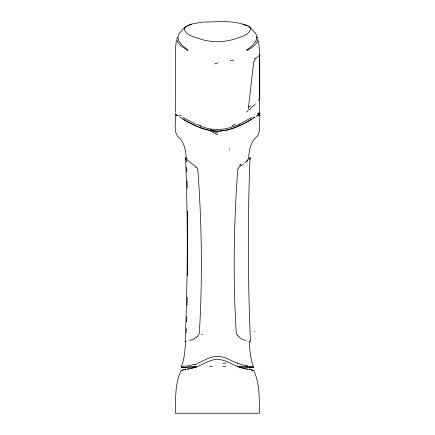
<?xml version="1.0" encoding="UTF-8"?>
<svg xmlns="http://www.w3.org/2000/svg" width="435" height="435" viewBox="0 0 435 435"><rect width="100%" height="100%" fill="white"/><g stroke="black" fill="none" stroke-linecap="round" stroke-linejoin="round"><path stroke-width="0.65" d="M259.543 112.284L259.456 50.286L258.548 40.547M259.597 113.872L259.565 113.888C258.39 121.022 261.604 129.831 257.346 136.193C250.69 141.255 248.918 150.369 248.657 158.28M187.561 275.524L187.556 210.904M187.115 305.31L187.273 297.426M186.664 321.971L186.833 316.593M184.228 29.063C186.207 36.023 195.761 37.133 201.617 39.503C206.766 40.885 212.084 41.716 217.424 41.727C222.758 41.716 228.076 40.885 233.225 39.503C239.087 37.133 248.635 36.023 250.614 29.063A72.781 13.354 0 0 0 249.956 27.546C248.385 25.268 245.264 25.399 242.991 24.224C230.148 20.179 216.402 22.093 203.178 22.033C197.147 23.43 188.806 23.033 184.532 28.112M186.218 332.699L186.408 328.681M185.712 341.083C184.918 349.898 184.63 359.054 181.145 367.319L195.021 366.83M258.504 100.316L259.755 97.739L259.733 54.625M176.3 40.547L175.387 50.286L175.3 112.301M259.679 98.288L259.738 98.011M253.681 63.124L253.475 64.157A18.167 5.519 -89.1 0 0 253.295 65.206L248.401 108.228A0.761 0.321 89.9 0 0 248.461 108.527L248.581 108.772A3.252 1.327 88.7 0 0 248.88 109.125L249.364 109.332A7.46 3.029 87.3 0 0 249.989 109.174M238.13 168.497L237.907 169.171A9.423 4.491 -87 0 0 237.738 169.742C233.774 224.101 232.91 279.069 236.281 333.466A3.078 1.528 85.4 0 0 236.548 334.107L238.043 336.173M249.788 158.226L250.054 157.285C247.558 218.647 247.803 280.178 250.468 341.529L249.353 341.024M254.41 60.731L255.802 58.437L258.243 56.294M180.944 370.924C174.729 384.067 175.756 399.102 175.3 413.245L259.543 413.245C259.091 399.102 260.114 384.067 253.899 370.924M255.813 41.189L252.398 45.593L246.977 49.976M257.128 42.092L255.106 44.767L251.599 47.671L246.993 50.509L246.955 49.204M179.454 33.191L184.418 27.639M184.886 27.546L186.501 26.051M197.533 336.173L199.034 334.113A3.078 1.539 -85.6 0 0 199.301 333.471C202.656 279.069 201.818 224.101 197.833 169.748M255.242 103.894L249.994 109.196M259.488 112.333L257.863 113.66M257.863 115.264L259.565 113.888M196.685 337.043L193.385 339.36L189.562 340.371M259.483 113.948L257.466 115.552M259.195 55.522L258.7 55.941M247.102 161.271L244.758 163.076M240.109 166.36L238.413 167.937A3.094 1.441 -86.6 0 0 238.13 168.486M240.637 165.963L243.459 163.99M255.28 117.031L251.615 119.299M251.849 119.152L249.168 120.712M251.974 117.477L238.712 124.388M251.435 119.402L251.071 119.614M250.892 119.723C240.637 125.601 229.49 131.033 217.424 131.136C205.624 131.044 194.69 125.818 184.636 120.12M248.967 120.827C237.95 126.96 225.596 132.452 212.677 130.843C201.96 129.461 192.134 124.502 182.912 119.108M236.58 125.291C225.096 130.446 211.693 130.924 200.04 125.987M197.126 363.486C203.792 360.86 209.996 356.33 217.424 356.287C224.851 356.33 231.05 360.86 237.717 363.486M197.126 366.613C203.792 363.986 209.996 359.462 217.424 359.419C224.851 359.462 231.05 363.986 237.717 366.613M187.86 25.73L191.922 24.268M195.076 364.226L187.333 365.922M195.076 367.352L191.438 368.314M181.346 367.26L183.548 366.683M181.346 370.386L186.028 369.288M181.498 367.216L182.51 366.939M181.498 370.343L183.548 369.81M186.224 341.024L185.109 341.529C187.773 280.178 188.018 218.647 185.522 157.285L185.788 158.226M191.998 368.189L192.585 368.053M191.427 368.314L187.338 369.049M189.274 368.722L189.796 368.63M182.874 367.238L195.75 366.819M256.226 37.193L257.509 37.154A90.143 21.929 -1.7 0 1 257.145 42.016M239.098 366.819L251.968 367.238M239.826 366.83L253.703 367.319C250.212 359.054 249.924 349.898 249.13 341.083M247.51 365.922L239.767 364.226M247.51 369.049L245.046 368.63M245.041 368.63L239.767 367.352M246.014 340.371L242.192 339.36L239.103 337.239M248.82 366.156L253.703 367.319M248.82 369.288L253.703 370.446M243.964 368.429L242.839 368.189M251.294 369.81L253.676 370.441M252.333 366.939L253.224 367.178M241.039 367.738L241.653 367.901M253.632 367.298L253.344 367.216M242.991 24.224L247.053 25.736L245.4 25.116M196.142 124.394L182.858 117.472M175.245 113.888L175.99 114.492M184.462 120.016L184.114 119.821M183.945 119.717L183.445 119.424M183.282 119.326L179.563 117.031M177.377 115.552L175.99 114.492M194.94 165.963L187.148 160.042M248.341 26.051L250.315 28.112M195.467 166.36L197.164 167.937A3.094 1.43 86.3 0 1 197.441 168.503L197.675 169.171A9.423 4.475 86.9 0 1 197.822 169.753M250.424 27.639L255.388 33.191M177.714 42.092L181.177 46.094L187.855 50.509L187.866 49.976L181.95 45.093L179.03 41.189A76.587 23.218 1.7 0 1 179.329 33.18M186.408 162.043C186.115 153 185.288 142.153 177.496 136.193C173.244 129.837 176.441 121.033 175.3 113.91M186.664 167.149L186.843 171.749M187.104 180.987L187.267 188.29M202.525 334.401A82.655 2.371 4.2 0 1 201.487 334.341M239.109 336.826A24.142 9.668 77 0 1 238.075 335.722M240.484 165.256A54.908 15.024 -63.4 0 1 241.006 164.898M240.805 164.501A93.133 9.423 -23.1 0 1 239.299 165.463M247.722 160.265A80.111 10.239 -19.3 0 1 246.226 161.526M248.874 158.498A81.633 10.94 -18 0 1 246.89 160.471M250.294 158.079A81.633 11.239 -16.9 0 1 249.603 159.721M185.973 159.721A81.633 11.239 16.9 0 1 185.283 158.079M195.326 167.078A54.908 14.317 62 0 1 195.853 167.502M197.555 336.445A23.686 9.874 -78.8 0 1 196.696 337.294M254.209 331.524A82.655 1.06 -12.7 0 1 254.551 331.448M187.365 159.248A81.633 10.94 18 0 1 186.702 158.498M230.115 60.405A114.019 8.118 -7.3 0 1 233.829 60.231M217.984 62.776A114.019 7.047 -15.5 0 1 214.428 63.945M248.804 106.836A96.081 8.124 -30.9 0 1 251.158 105.857M246.542 112.002A88.283 2.36 -42.5 0 1 248.26 110.539M253.6 62.917A10.048 2.974 -88.8 0 1 254.372 60.525M254.992 58.002A99.523 2.599 -29.6 0 1 254.143 58.567M196.783 366.341A58.274 17.357 -46.4 0 1 195.418 366.846M187.327 369.31A96.793 6.128 -0.5 0 1 188.752 369.076M222.829 366.558A89.518 2.349 -7.1 0 1 225.738 366.145M184.837 369.266A96.728 6.318 -0.2 0 1 186.017 369.021M196.794 367.145A58.301 17.791 -47.2 0 1 194.75 367.836M239.435 366.852A58.295 17.367 46.4 0 1 237.369 366.069M246.107 369.076A96.717 6.139 0.4 0 1 247.531 369.31M209.442 366.172A89.528 2.354 7.1 0 1 212.378 366.591M248.831 369.021A96.804 6.307 0.2 0 1 250.011 369.266M240.087 367.836A58.274 17.786 47.2 0 1 238.739 367.396M184.228 29.063A73.118 13.414 0 0 1 184.636 27.922M177.697 42.016A90.143 21.929 1.7 0 1 177.317 37.154M178.894 115.106A107.287 5.949 23.8 0 1 181.477 115.797M229.158 148.71A94.792 2.648 29 0 1 229.636 148.966M217.592 133.289A107.287 3.649 27.4 0 1 210.11 129.168M199.589 125.356A102.818 24.822 2.9 0 1 197.001 124.301M201.052 125.84A83.863 20.722 2.4 0 1 199.698 125.329M239.44 124.464A105.014 25.752 -2.6 0 1 237.336 125.378M257.275 113.97A107.429 5.666 -24.1 0 1 260.418 113.66M235.569 124.029A107.429 3.986 -26.8 0 1 231.822 126.106M255.514 33.18A76.587 23.218 -1.7 0 1 255.785 41.189M222.829 363.432A89.518 2.349 -7.1 0 1 225.738 363.018M184.837 366.139A96.728 6.318 -0.2 0 1 186.017 365.895M196.794 364.013A58.301 17.791 -47.2 0 1 194.75 364.704M239.435 363.725A58.295 17.367 46.4 0 1 237.369 362.937M246.107 365.949A96.717 6.139 0.4 0 1 247.531 366.178M229.37 150.428A94.792 2.648 29 0 1 229.636 150.57M217.592 134.893A107.287 3.649 27.4 0 1 210.11 130.772M257.275 115.574A107.429 5.666 -24.1 0 1 260.418 115.264M257.308 115.628A98.033 4.236 -25.4 0 1 256.286 116.335M254.627 117.118A102.094 4.105 -26.1 0 1 253.208 118.005M176.991 115.802A102.024 4.149 26 0 1 176.001 115.036M177.366 115.694A97.864 3.953 26 0 1 176.811 115.28"/></g></svg>
